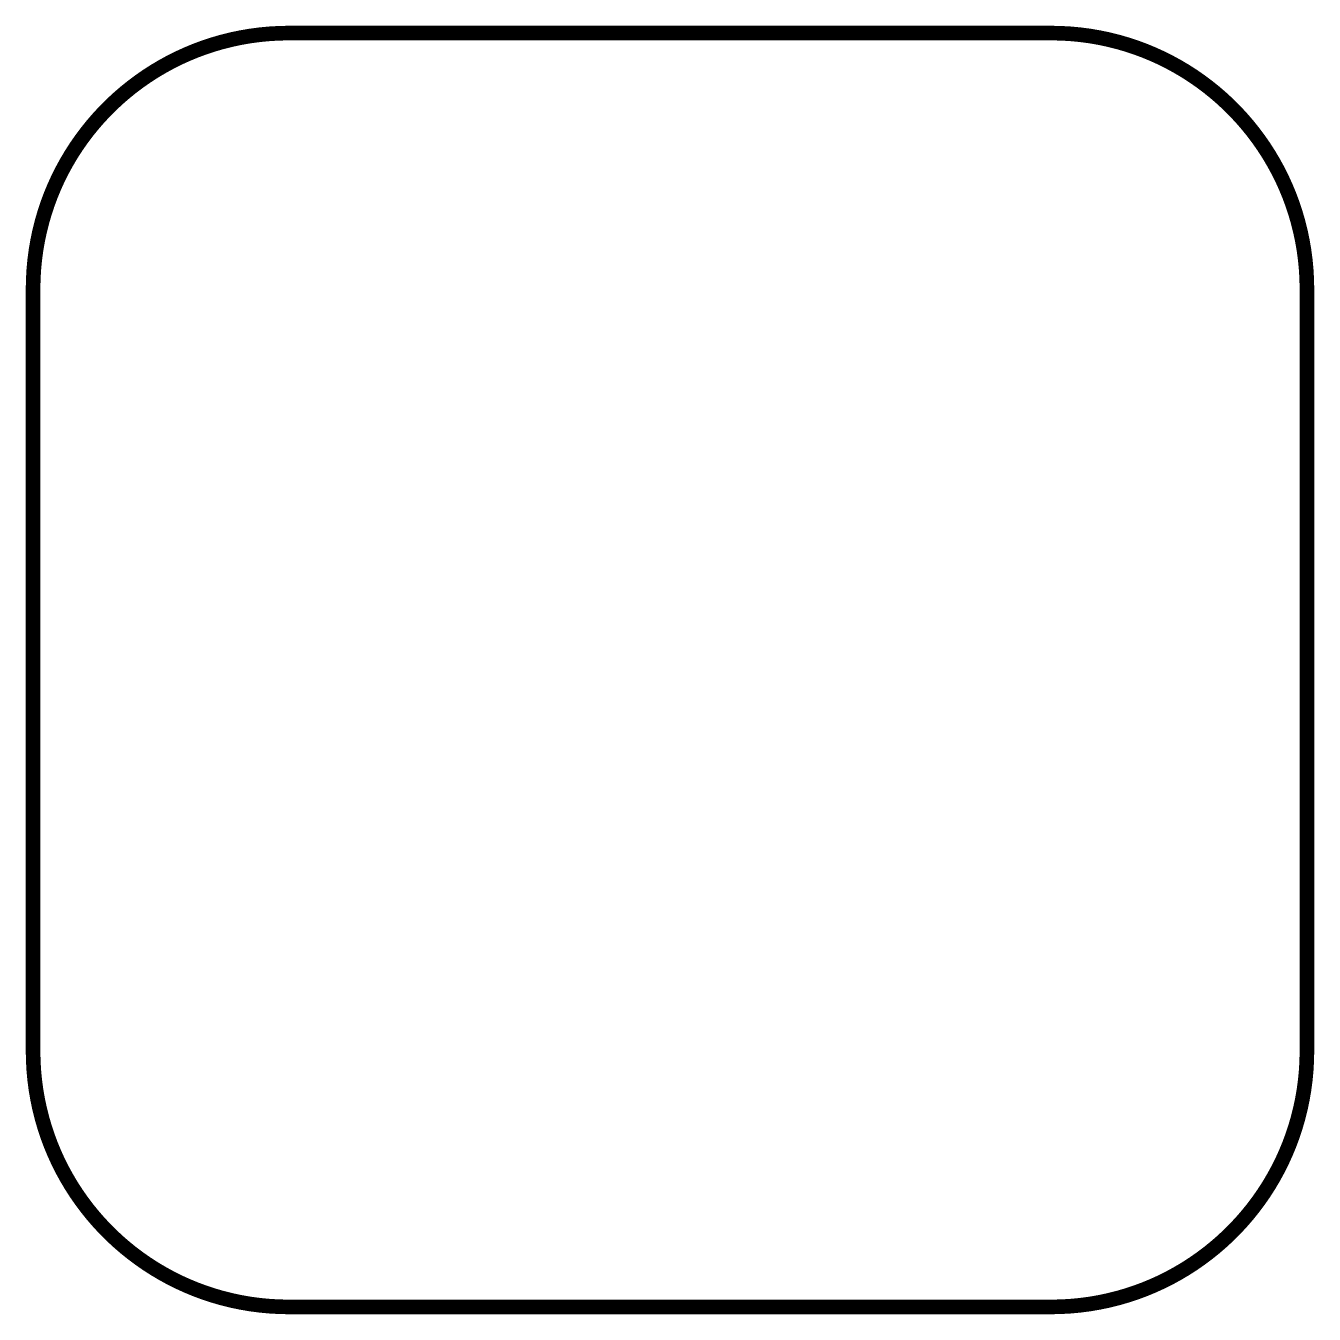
# Model space of a CAD drawing. Extents: x 0.045 to 0.927, y 0.045 to 0.927.
import ezdxf

# ---------------------------------------------------------------- set-up
doc = ezdxf.new("R2010")
doc.units = 0
doc.header["$LTSCALE"] = 0.166667
doc.layers.add('FOREGROUND', color=7, linetype='CONTINUOUS')

msp = doc.modelspace()

# ---------------------------------------------------------------- linework, layer by layer
at = {"layer": 'FOREGROUND', "linetype": 'CONTINUOUS', "const_width": 0.01}
msp.add_lwpolyline([(0.746667, 0.05), (0.753379, 0.050131), (0.760027, 0.050512), (0.766607, 0.051138), (0.773113, 0.052003), (0.779542, 0.053105), (0.785889, 0.054437), (0.792149, 0.055996), (0.798317, 0.057778), (0.80439, 0.059777), (0.810363, 0.061989), (0.816231, 0.064409), (0.821989, 0.067034), (0.827634, 0.069858), (0.83316, 0.072878), (0.838564, 0.076088), (0.84384, 0.079484), (0.848985, 0.083061), (0.853993, 0.086816), (0.85886, 0.090743), (0.863581, 0.094838), (0.868153, 0.099096), (0.872571, 0.103513), (0.876829, 0.108085), (0.880924, 0.112807), (0.884851, 0.117674), (0.888605, 0.122682), (0.892183, 0.127826), (0.895579, 0.133103), (0.898789, 0.138506), (0.901808, 0.144033), (0.904633, 0.149678), (0.907257, 0.155436), (0.909678, 0.161304), (0.91189, 0.167276), (0.913889, 0.173349), (0.91567, 0.179518), (0.91723, 0.185778), (0.918562, 0.192124), (0.919663, 0.198553), (0.920529, 0.20506), (0.921154, 0.211639), (0.921535, 0.218288), (0.921667, 0.225), (0.921667, 0.746667), (0.921535, 0.75338), (0.921154, 0.760029), (0.920529, 0.76661), (0.919663, 0.773117), (0.918561, 0.779546), (0.917228, 0.785894), (0.915669, 0.792154), (0.913887, 0.798323), (0.911888, 0.804397), (0.909675, 0.81037), (0.907254, 0.816239), (0.904629, 0.821998), (0.901804, 0.827643), (0.898783, 0.83317), (0.895573, 0.838574), (0.892176, 0.84385), (0.888598, 0.848995), (0.884843, 0.854003), (0.880915, 0.858871), (0.876819, 0.863593), (0.87256, 0.868165), (0.868141, 0.872582), (0.863569, 0.876841), (0.858846, 0.880935), (0.853978, 0.884862), (0.848969, 0.888617), (0.843823, 0.892194), (0.838546, 0.89559), (0.833142, 0.8988), (0.827614, 0.901819), (0.821968, 0.904643), (0.816209, 0.907267), (0.81034, 0.909687), (0.804366, 0.911898), (0.798293, 0.913897), (0.792123, 0.915677), (0.785862, 0.917236), (0.779515, 0.918567), (0.773085, 0.919668), (0.766577, 0.920532), (0.759997, 0.921157), (0.753348, 0.921536), (0.746634, 0.921667), (0.224968, 0.921667), (0.218256, 0.921534), (0.211609, 0.921152), (0.20503, 0.920526), (0.198524, 0.919659), (0.192097, 0.918557), (0.185751, 0.917223), (0.179492, 0.915663), (0.173325, 0.913881), (0.167253, 0.911882), (0.161281, 0.909669), (0.155414, 0.907248), (0.149657, 0.904623), (0.144013, 0.901798), (0.138488, 0.898778), (0.133085, 0.895568), (0.12781, 0.892172), (0.122666, 0.888594), (0.117659, 0.884839), (0.112793, 0.880912), (0.108072, 0.876817), (0.103502, 0.872559), (0.099085, 0.868142), (0.094828, 0.86357), (0.090733, 0.858849), (0.086807, 0.853982), (0.083054, 0.848974), (0.079477, 0.84383), (0.076082, 0.838554), (0.072872, 0.833151), (0.069854, 0.827625), (0.06703, 0.821981), (0.064406, 0.816223), (0.061986, 0.810355), (0.059774, 0.804383), (0.057776, 0.798311), (0.055995, 0.792143), (0.054436, 0.785884), (0.053104, 0.779538), (0.052003, 0.77311), (0.051137, 0.766604), (0.050512, 0.760026), (0.050131, 0.753378), (0.05, 0.746667), (0.05, 0.225), (0.050131, 0.218288), (0.050512, 0.211639), (0.051138, 0.20506), (0.052003, 0.198553), (0.053105, 0.192124), (0.054437, 0.185778), (0.055996, 0.179518), (0.057778, 0.173349), (0.059777, 0.167276), (0.061989, 0.161304), (0.064409, 0.155436), (0.067034, 0.149678), (0.069858, 0.144033), (0.072878, 0.138506), (0.076088, 0.133103), (0.079484, 0.127826), (0.083061, 0.122682), (0.086816, 0.117674), (0.090743, 0.112807), (0.094838, 0.108085), (0.099096, 0.103513), (0.103513, 0.099096), (0.108085, 0.094838), (0.112807, 0.090743), (0.117674, 0.086816), (0.122682, 0.083061), (0.127826, 0.079484), (0.133103, 0.076088), (0.138506, 0.072878), (0.144033, 0.069858), (0.149678, 0.067034), (0.155436, 0.064409), (0.161304, 0.061989), (0.167276, 0.059777), (0.173349, 0.057778), (0.179518, 0.055996), (0.185778, 0.054437), (0.192124, 0.053105), (0.198553, 0.052003), (0.20506, 0.051138), (0.211639, 0.050512), (0.218288, 0.050131), (0.225, 0.05)], close=True, dxfattribs=at)

doc.saveas('drawing.dxf')
